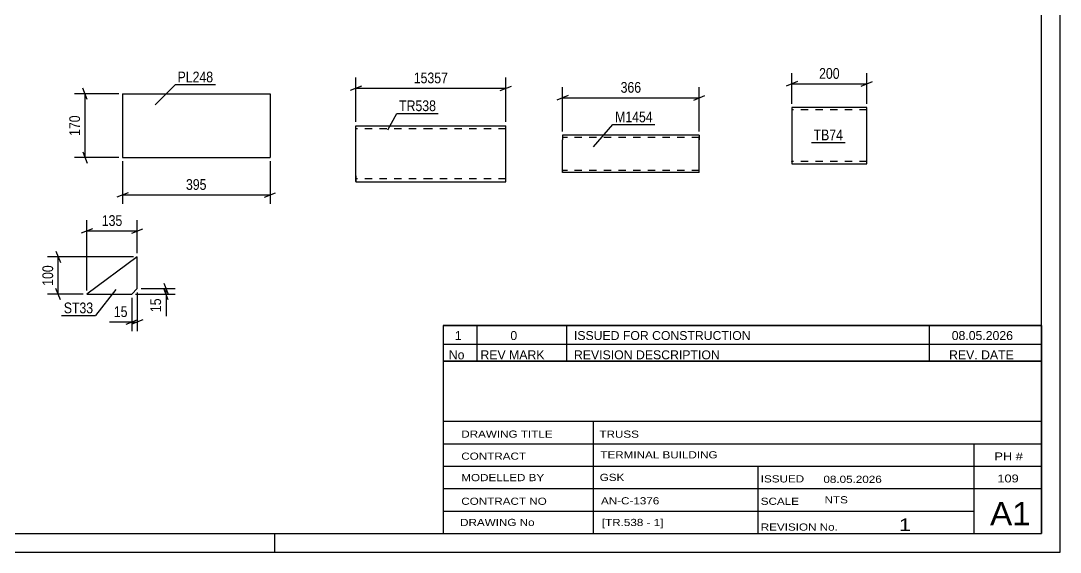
# Model space of a CAD drawing. Header units: millimetres. Extents: x 0 to 420, y 0 to 297.
# Drawn here: x 142.1 to 420, y 0 to 142 of the extents above; entities that cross this region are included whole.
import ezdxf

# ---------------------------------------------------------------- set-up
doc = ezdxf.new("R2010")
doc.units = ezdxf.units.MM
doc.linetypes.add('DXK_LINE_DOT2', pattern=[3.9198, 1.9599, -1.9599])
doc.styles.add('Arial Narrow', font='ARIALN.TTF', dxfattribs={"height": 0.2})

# ---------------------------------------------------------------- blocks, each defined once
blk = doc.blocks.new('Unknown-318897279-1115')
at = {"color": 5, "linetype": 'Continuous'}
for p, q in [((420, 0), (420, 297)), ((415, 5), (415, 292)), ((5, 5), (415, 5)), ((210, 0), (210, 5)), ((0, 0), (420, 0))]:
    blk.add_line(p, q, dxfattribs=at)
blk = doc.blocks.new('Part-318897279-10858 - 10857')
at = {"color": 2, "linetype": 'Continuous'}
for p, q in [((169.3, 122.47), (169.3, 105.47)), ((169.3, 122.47), (208.75, 122.47)), ((208.75, 122.47), (208.75, 105.47)), ((169.3, 105.47), (208.75, 105.47))]:
    blk.add_line(p, q, dxfattribs=at)
blk = doc.blocks.new('Part-318897279-10886 - 10885')
at = {"color": 2, "linetype": 'Continuous'}
for p, q in [((368.28, 118.82), (348.28, 118.82)), ((348.28, 118.82), (348.28, 103.91)), ((368.28, 103.82), (368.28, 118.82)), ((348.28, 103.91), (348.28, 103.82)), ((348.28, 103.82), (368.28, 103.82))]:
    blk.add_line(p, q, dxfattribs=at)
at = {"color": 7, "linetype": 'DXK_LINE_DOT2'}
for p, q in [((368.28, 118.22), (348.28, 118.22)), ((348.28, 104.42), (348.28, 104.46)), ((368.28, 104.42), (348.28, 104.42)), ((368.28, 104.42), (368.28, 104.46))]:
    blk.add_line(p, q, dxfattribs=at)
blk = doc.blocks.new('Part-318897279-10902 - 10901')
at = {"color": 2, "linetype": 'Continuous'}
for p, q in [((286.93, 111.43), (286.93, 110.23)), ((323.51, 111.43), (286.93, 111.43)), ((323.51, 111.43), (323.51, 111.34)), ((323.51, 111.34), (323.51, 110.23)), ((286.93, 102.17), (286.93, 110.23)), ((323.51, 101.43), (323.51, 110.23)), ((286.93, 101.52), (286.93, 102.17)), ((286.93, 101.43), (286.93, 101.52)), ((323.51, 101.43), (286.93, 101.43))]:
    blk.add_line(p, q, dxfattribs=at)
at = {"color": 7, "linetype": 'DXK_LINE_DOT2'}
for p, q in [((323.51, 110.83), (286.93, 110.83)), ((323.51, 110.23), (323.51, 111.08)), ((286.93, 102.17), (286.93, 101.78)), ((286.93, 102.03), (286.93, 102.07)), ((323.51, 102.03), (286.93, 102.03)), ((286.93, 101.43), (286.93, 101.43)), ((323.51, 102.03), (323.51, 102.07))]:
    blk.add_line(p, q, dxfattribs=at)
blk = doc.blocks.new('Part-318897279-10946 - 10945')
at = {"color": 2, "linetype": 'Continuous'}
for p, q in [((231.7, 100.56), (231.7, 113.96)), ((231.7, 113.96), (251.7, 113.96)), ((251.8, 113.96), (271.8, 113.96)), ((271.8, 98.96), (271.8, 113.96)), ((231.7, 100.56), (231.7, 98.96)), ((231.7, 98.96), (251.7, 98.96)), ((251.8, 98.96), (271.8, 98.96))]:
    blk.add_line(p, q, dxfattribs=at)
at = {"color": 7, "linetype": 'DXK_LINE_DOT2'}
for p, q in [((251.7, 113.16), (231.7, 113.16)), ((271.8, 113.16), (251.8, 113.16)), ((231.7, 99.08), (231.7, 100.56)), ((231.7, 99.76), (231.7, 99.82)), ((251.7, 99.76), (231.7, 99.76)), ((271.8, 99.76), (251.8, 99.76)), ((271.8, 99.76), (271.8, 99.82))]:
    blk.add_line(p, q, dxfattribs=at)
blk = doc.blocks.new('Part-318897279-11018 - 11017')
at = {"color": 2, "linetype": 'Continuous'}
for p, q in [((173.27, 78.93), (159.77, 68.93)), ((173.27, 70.43), (173.27, 78.93)), ((171.77, 68.93), (173.27, 70.43)), ((159.77, 68.93), (171.77, 68.93))]:
    blk.add_line(p, q, dxfattribs=at)
blk = doc.blocks.new('StraightDimension-318897279-11172 - 10857')
at = {"color": 7, "linetype": 'Continuous'}
for p, q in [((169.3, 104.47), (169.3, 93.07)), ((208.75, 104.47), (208.75, 93.07)), ((170.8, 96.07), (167.8, 94.87)), ((169.3, 95.47), (208.75, 95.47)), ((207.25, 94.87), (210.25, 96.07))]:
    blk.add_line(p, q, dxfattribs=at)
at = {"color": 0}
blk.add_wipeout([(192.37, 96.22), (192.37, 100.42), (185.68, 100.42), (185.68, 96.22)], dxfattribs=at)
at = {"color": 3, "style": 'Arial Narrow'}
blk.add_text('395', height=2.863, dxfattribs=at).set_placement((186.28, 96.82))
blk = doc.blocks.new('StraightDimension-318897279-11168 - 10857')
at = {"color": 7, "linetype": 'Continuous'}
for p, q in [((168.3, 122.47), (156.45, 122.47)), ((159.9, 120.97), (158.7, 123.97)), ((159.3, 105.47), (159.3, 122.47)), ((158.7, 106.97), (159.9, 103.97)), ((168.3, 105.47), (156.45, 105.47))]:
    blk.add_line(p, q, dxfattribs=at)
at = {"color": 0}
blk.add_wipeout([(158.55, 117.32), (154.35, 117.32), (154.35, 110.63), (158.55, 110.63)], dxfattribs=at)
at = {"color": 3, "style": 'Arial Narrow'}
blk.add_text('170', height=2.863, rotation=90.0002, dxfattribs=at).set_placement((157.95, 111.23))
blk = doc.blocks.new('StraightDimension-318897279-11184 - 10885')
at = {"color": 7, "linetype": 'Continuous'}
for p, q in [((348.28, 119.82), (348.28, 128)), ((368.28, 119.82), (368.28, 128)), ((349.78, 125.75), (346.78, 124.55)), ((348.28, 125.15), (368.28, 125.15)), ((366.78, 124.55), (369.78, 125.75))]:
    blk.add_line(p, q, dxfattribs=at)
at = {"color": 0}
blk.add_wipeout([(361.62, 125.9), (361.62, 130.1), (354.94, 130.1), (354.94, 125.9)], dxfattribs=at)
at = {"color": 3, "style": 'Arial Narrow'}
blk.add_text('200', height=2.863, dxfattribs=at).set_placement((355.54, 126.5))
blk = doc.blocks.new('StraightDimension-318897279-11188 - 10901')
at = {"color": 7, "linetype": 'Continuous'}
for p, q in [((286.93, 112.43), (286.93, 124.28)), ((323.51, 112.43), (323.51, 124.28)), ((288.43, 122.03), (285.43, 120.83)), ((286.93, 121.43), (323.51, 121.43)), ((322.01, 120.83), (325.01, 122.03))]:
    blk.add_line(p, q, dxfattribs=at)
at = {"color": 0}
blk.add_wipeout([(308.56, 122.18), (308.56, 126.38), (301.88, 126.38), (301.88, 122.18)], dxfattribs=at)
at = {"color": 3, "style": 'Arial Narrow'}
blk.add_text('366', height=2.863, dxfattribs=at).set_placement((302.48, 122.78))
blk = doc.blocks.new('StraightDimension-318897279-11228 - 10945')
at = {"color": 7, "linetype": 'Continuous'}
for p, q in [((231.7, 114.96), (231.7, 126.81)), ((271.8, 114.96), (271.8, 126.81)), ((233.2, 124.56), (230.2, 123.36)), ((231.7, 123.96), (271.8, 123.96)), ((270.3, 123.36), (273.3, 124.56))]:
    blk.add_line(p, q, dxfattribs=at)
at = {"color": 0}
blk.add_wipeout([(256.92, 124.71), (256.92, 128.91), (246.58, 128.91), (246.58, 124.71)], dxfattribs=at)
at = {"color": 3, "style": 'Arial Narrow'}
blk.add_text('15357', height=2.863, dxfattribs=at).set_placement((247.18, 125.31))
blk = doc.blocks.new('StraightDimension-318897279-11568 - 11017')
at = {"color": 7, "linetype": 'Continuous'}
for p, q in [((171.77, 67.93), (171.77, 59.1)), ((173.27, 69.43), (173.27, 59.1)), ((170.27, 60.9), (173.27, 62.1)), ((174.77, 62.1), (171.77, 60.9)), ((171.77, 61.5), (173.27, 61.5))]:
    blk.add_line(p, q, dxfattribs=at)
at = {"color": 0}
blk.add_wipeout([(171.25, 62.25), (171.25, 66.45), (166.39, 66.45), (166.39, 62.25)], dxfattribs=at)
at = {"color": 7, "linetype": 'Continuous'}
blk.add_line((171.77, 61.5), (165.87, 61.5), dxfattribs=at)
blk.add_line((171.77, 61.5), (165.87, 61.5), dxfattribs=at)
at = {"color": 3, "style": 'Arial Narrow'}
blk.add_text('15', height=2.863, dxfattribs=at).set_placement((166.99, 62.85))
blk = doc.blocks.new('StraightDimension-318897279-11560 - 11017')
at = {"color": 7, "linetype": 'Continuous'}
for p, q in [((174.27, 70.43), (183.36, 70.43)), ((180.36, 71.93), (181.56, 68.93)), ((181.56, 67.43), (180.36, 70.43)), ((180.96, 68.93), (180.96, 70.43)), ((172.77, 68.93), (183.36, 68.93))]:
    blk.add_line(p, q, dxfattribs=at)
at = {"color": 0}
blk.add_wipeout([(180.21, 68.41), (176.01, 68.41), (176.01, 63.55), (180.21, 63.55)], dxfattribs=at)
at = {"color": 7, "linetype": 'Continuous'}
blk.add_line((180.96, 68.93), (180.96, 63.03), dxfattribs=at)
blk.add_line((180.96, 68.93), (180.96, 63.03), dxfattribs=at)
at = {"color": 3, "style": 'Arial Narrow'}
blk.add_text('15', height=2.863, rotation=90.0002, dxfattribs=at).set_placement((179.61, 64.15))
blk = doc.blocks.new('StraightDimension-318897279-11572 - 11017')
at = {"color": 7, "linetype": 'Continuous'}
for p, q in [((161.27, 86.44), (158.27, 85.24)), ((159.77, 69.93), (159.77, 88.69)), ((171.77, 85.24), (174.77, 86.44)), ((173.27, 79.93), (173.27, 88.69)), ((159.77, 85.84), (173.27, 85.84))]:
    blk.add_line(p, q, dxfattribs=at)
at = {"color": 0}
blk.add_wipeout([(169.86, 86.59), (169.86, 90.79), (163.18, 90.79), (163.18, 86.59)], dxfattribs=at)
at = {"color": 3, "style": 'Arial Narrow'}
blk.add_text('135', height=2.863, dxfattribs=at).set_placement((163.78, 87.19))
blk = doc.blocks.new('StraightDimension-318897279-11564 - 11017')
at = {"color": 7, "linetype": 'Continuous'}
for p, q in [((172.27, 78.93), (149.26, 78.93)), ((151.51, 80.43), (152.71, 77.43)), ((152.11, 68.93), (152.11, 78.93)), ((152.71, 67.43), (151.51, 70.43)), ((158.77, 68.93), (149.26, 68.93))]:
    blk.add_line(p, q, dxfattribs=at)
at = {"color": 0}
blk.add_wipeout([(151.36, 77.28), (147.16, 77.28), (147.16, 70.59), (151.36, 70.59)], dxfattribs=at)
at = {"color": 3, "style": 'Arial Narrow'}
blk.add_text('100', height=2.863, rotation=90.0002, dxfattribs=at).set_placement((150.76, 71.19))
blk = doc.blocks.new('Unknown-318897279-14659')
at = {"color": 7, "linetype": 'Continuous'}
for p, q in [((255, 51.05), (255, 5)), ((255, 51.05), (415, 51.05)), ((415, 51), (415, 5)), ((255, 35), (415, 35)), ((295.14, 35), (295.14, 5)), ((255, 29), (415, 29)), ((397, 5.05), (397, 29.05)), ((255, 23), (415, 23)), ((339.14, 23), (339.14, 5)), ((255, 17), (415, 17)), ((255, 11), (397, 11)), ((255, 5), (415, 5))]:
    blk.add_line(p, q, dxfattribs=at)
at = {"color": 7, "style": 'Arial Narrow'}
for s, height, width, p in [('DRAWING TITLE', 1.9089, 1.425378, (259.88, 30.61)), ('TRUSS', 1.909, 1.425378, (296.81, 30.59)), ('CONTRACT', 1.909, 1.425378, (259.88, 24.71)), ('TERMINAL BUILDING', 1.9089, 1.425378, (297.06, 25.07)), ('MODELLED BY', 1.9089, 1.425378, (259.88, 18.98)), ('GSK', 1.909, 1.425378, (296.88, 19.04)), ('ISSUED', 1.909, 1.425378, (339.94, 18.64)), ('08.05.2026', 1.909, 1.425378, (356.69, 18.52)), ('CONTRACT NO', 1.9089, 1.425378, (259.88, 12.66)), ('AN-C-1376', 1.909, 1.425378, (297.23, 12.78)), ('SCALE', 1.909, 1.425378, (339.94, 12.65)), ('A1', 6.204, 1.25, (401.24, 7.2)), ('DRAWING No', 1.909, 1.425378, (259.56, 7)), ('[TR.538 - 1]', 1.9089, 1.425378, (297.46, 6.99)), ('1', 3.34, 1.5, (376.91, 5.68)), ('REVISION No.', 1.9089, 1.425378, (339.94, 5.77))]:
    blk.add_text(s, height=height, dxfattribs=dict(at, width=width)).set_placement(p)
at = {"color": 7, "linetype": 'Continuous', "style": 'Arial Narrow'}
for s, height, width, p in [('PH #', 2.1, 1.42538, (402.4, 24.55)), ('109', 2.1, 1.42538, (403.19, 18.65)), ('NTS', 1.909, 1.425378, (357, 13.05))]:
    blk.add_text(s, height=height, dxfattribs=dict(at, width=width)).set_placement(p)
blk = doc.blocks.new('Unknown-318897279-14660')
at = {"color": 7, "linetype": 'Continuous'}
for p, q in [((255, 60.55), (415, 60.55)), ((415, 60.55), (255, 60.55)), ((255, 60.55), (255, 55.55)), ((264, 60.55), (264, 55.55)), ((288, 60.55), (288, 55.55)), ((385, 60.55), (385, 55.55)), ((415, 60.55), (415, 55.55)), ((255, 55.55), (415, 55.55)), ((255, 55.55), (255, 51.05)), ((255, 55.55), (415, 55.55)), ((264, 55.55), (264, 51.05)), ((288, 55.55), (288, 51.05)), ((385, 55.55), (385, 51.05)), ((415, 55.55), (415, 51.05)), ((415, 51.05), (255, 51.05))]:
    blk.add_line(p, q, dxfattribs=at)
at = {"color": 7, "linetype": 'Continuous', "style": 'Arial Narrow'}
for s, height, width, p in [('1', 2.39, 1.196471, (258.16, 56.7)), ('0', 2.39, 1.196471, (273, 56.7)), ('ISSUED FOR CONSTRUCTION', 2.3861, 1.196471, (290, 56.7)), ('08.05.2026', 2.386, 1.196471, (391, 56.7)), ('No', 2.386, 1.2, (256.54, 51.55)), ('REV MARK', 2.386, 1.2, (265, 51.55)), ('REVISION DESCRIPTION', 2.3861, 1.2, (290, 51.55)), ('REV. DATE', 2.386, 1.2, (390.28, 51.55))]:
    blk.add_text(s, height=height, dxfattribs=dict(at, width=width)).set_placement(p)
blk = doc.blocks.new('Mark-318897279-11607 - 10857')
at = {"color": 0}
blk.add_wipeout([(193.55, 125.55), (193.55, 128.55), (184.04, 128.55), (184.04, 125.55)], dxfattribs=at)
blk.add_wipeout([(193.55, 125.55), (193.55, 128.55), (184.04, 128.55), (184.04, 125.55)], dxfattribs=at)
at = {"color": 30, "linetype": 'Continuous'}
for p, q in [((178.03, 119.52), (183.44, 124.95)), ((183.44, 124.95), (194.15, 124.95))]:
    blk.add_line(p, q, dxfattribs=at)
at = {"color": 3, "style": 'Arial Narrow'}
blk.add_text('PL248', height=2.863, dxfattribs=at).set_placement((184.04, 125.55))
blk = doc.blocks.new('Mark-318897279-11613 - 10885')
at = {"color": 0}
blk.add_wipeout([(361.93, 110.06), (361.93, 113.06), (354.07, 113.06), (354.07, 110.06)], dxfattribs=at)
blk.add_wipeout([(361.93, 110.06), (361.93, 113.06), (354.07, 113.06), (354.07, 110.06)], dxfattribs=at)
at = {"color": 30, "linetype": 'Continuous'}
blk.add_line((353.47, 109.46), (362.53, 109.46), dxfattribs=at)
at = {"color": 3, "style": 'Arial Narrow'}
blk.add_text('TB74', height=2.863, dxfattribs=at).set_placement((354.07, 110.06))
blk = doc.blocks.new('Mark-318897279-11616 - 10901')
at = {"color": 0}
blk.add_wipeout([(311.06, 114.89), (311.06, 117.89), (301.01, 117.89), (301.01, 114.89)], dxfattribs=at)
blk.add_wipeout([(311.06, 114.89), (311.06, 117.89), (301.01, 117.89), (301.01, 114.89)], dxfattribs=at)
at = {"color": 30, "linetype": 'Continuous'}
for p, q in [((295.23, 108.29), (300.41, 114.29)), ((300.41, 114.29), (311.66, 114.29))]:
    blk.add_line(p, q, dxfattribs=at)
at = {"color": 3, "style": 'Arial Narrow'}
blk.add_text('M1454', height=2.863, dxfattribs=at).set_placement((301.01, 114.89))
blk = doc.blocks.new('Mark-318897279-11624 - 10945')
at = {"color": 0}
blk.add_wipeout([(253.13, 117.87), (253.13, 120.87), (243.26, 120.87), (243.26, 117.87)], dxfattribs=at)
blk.add_wipeout([(253.13, 117.87), (253.13, 120.87), (243.26, 120.87), (243.26, 117.87)], dxfattribs=at)
at = {"color": 30, "linetype": 'Continuous'}
for p, q in [((240.25, 112.87), (242.66, 117.27)), ((242.66, 117.27), (253.73, 117.27))]:
    blk.add_line(p, q, dxfattribs=at)
at = {"color": 3, "style": 'Arial Narrow'}
blk.add_text('TR538', height=2.863, dxfattribs=at).set_placement((243.26, 117.87))
blk = doc.blocks.new('Mark-318897279-11646 - 11017')
at = {"color": 0}
blk.add_wipeout([(161.47, 63.85), (161.47, 66.85), (153.61, 66.85), (153.61, 63.85)], dxfattribs=at)
blk.add_wipeout([(161.47, 63.85), (161.47, 66.85), (153.61, 66.85), (153.61, 63.85)], dxfattribs=at)
at = {"color": 30, "linetype": 'Continuous'}
for p in [(167.53, 70.2), (153.01, 63.25)]:
    blk.add_line(p, (162.07, 63.25), dxfattribs=at)
at = {"color": 3, "style": 'Arial Narrow'}
blk.add_text('ST33', height=2.863, dxfattribs=at).set_placement((153.61, 63.85))

msp = doc.modelspace()

# ---------------------------------------------------------------- block references
for name in ['Unknown-318897279-1115', 'Part-318897279-10858 - 10857', 'Part-318897279-10886 - 10885', 'Part-318897279-10946 - 10945', 'Part-318897279-10902 - 10901', 'Part-318897279-11018 - 11017', 'Unknown-318897279-14660', 'Unknown-318897279-14659']:
    msp.add_blockref(name, (0, 0))

# ---------------------------------------------------------------- next in the draw order: block references
for name in ['Mark-318897279-11607 - 10857', 'StraightDimension-318897279-11228 - 10945', 'StraightDimension-318897279-11184 - 10885', 'StraightDimension-318897279-11188 - 10901', 'Mark-318897279-11613 - 10885', 'StraightDimension-318897279-11172 - 10857', 'StraightDimension-318897279-11568 - 11017']:
    msp.add_blockref(name, (0, 0))

# ---------------------------------------------------------------- next in the draw order: block references
for name in ['StraightDimension-318897279-11168 - 10857', 'Mark-318897279-11624 - 10945', 'Mark-318897279-11616 - 10901', 'StraightDimension-318897279-11560 - 11017']:
    msp.add_blockref(name, (0, 0))

# ---------------------------------------------------------------- next in the draw order: block references
msp.add_blockref('StraightDimension-318897279-11572 - 11017', (0, 0))

# ---------------------------------------------------------------- next in the draw order: block references
msp.add_blockref('StraightDimension-318897279-11564 - 11017', (0, 0))

# ---------------------------------------------------------------- next in the draw order: block references
msp.add_blockref('Mark-318897279-11646 - 11017', (0, 0))

doc.saveas('drawing.dxf')
